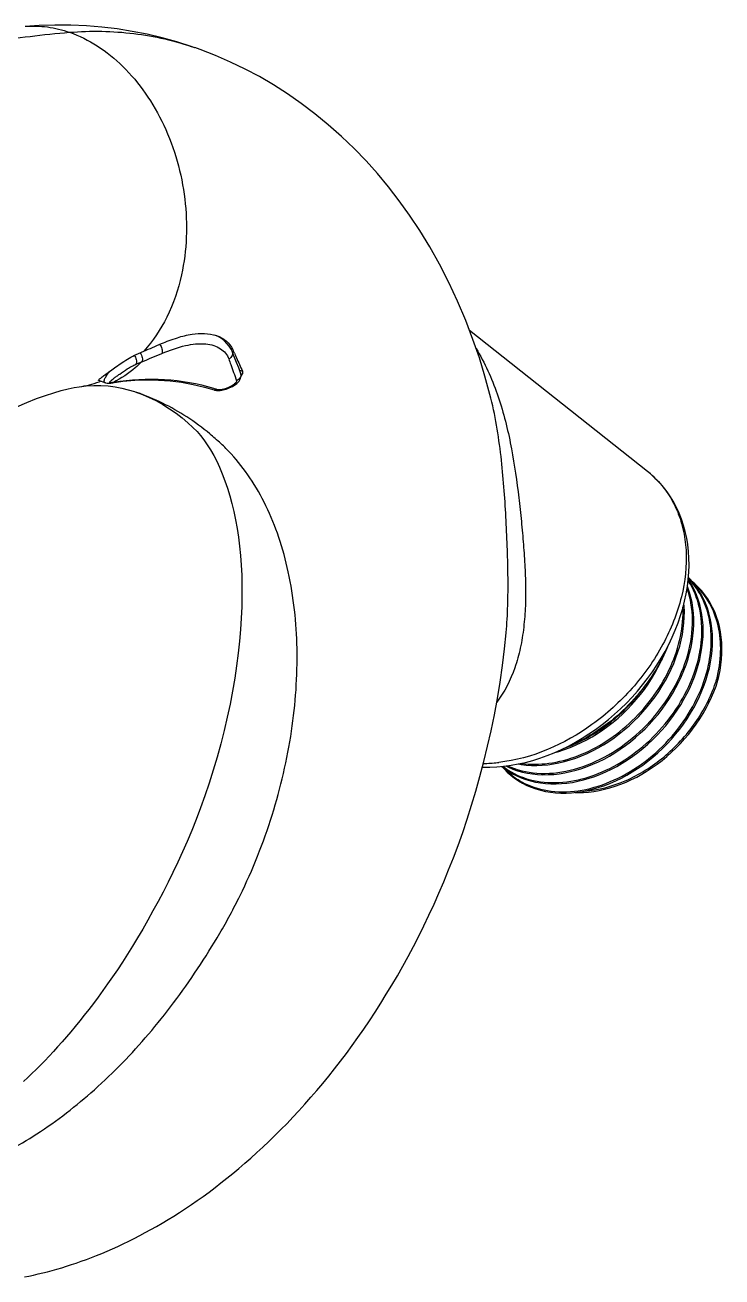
# Model space of a CAD drawing. Header units: millimetres. Extents: x 1241 to 1836, y -3 to 418.
# Drawn here: x 1666.29 to 1693.12, y 327.52 to 375.7 of the extents above; entities that cross this region are included whole.
import ezdxf

# ---------------------------------------------------------------- set-up
doc = ezdxf.new("R2010")
doc.units = ezdxf.units.MM
doc.header["$LTSCALE"] = 32.67
doc.layers.get('0').update_dxf_attribs({"linetype": 'CONTINUOUS'})
doc.layers.add('1', color=7, linetype='CONTINUOUS')
doc.layers.add('AXES', color=7, linetype='CONTINUOUS')

msp = doc.modelspace()

# ---------------------------------------------------------------- linework, layer by layer
at = {"color": 7, "linetype": 'Continuous'}
for p, q in [((1674.437, 362.71), (1674.359, 362.905)), ((1670.561, 362.645), (1670.792, 362.74)), ((1674.517, 362.504), (1674.437, 362.71)), ((1674.589, 362.316), (1674.517, 362.504)), ((1669.12, 362.026), (1669.387, 361.929)), ((1669.387, 361.929), (1669.386, 361.93)), ((1669.565, 361.917), (1669.588, 361.92)), ((1669.586, 361.92), (1669.614, 361.924)), ((1669.586, 361.92), (1669.588, 361.92)), ((1669.614, 361.924), (1669.627, 361.926)), ((1669.634, 361.934), (1669.629, 361.934)), ((1669.643, 361.929), (1669.649, 361.931)), ((1669.649, 361.931), (1669.65, 361.931)), ((1669.649, 361.931), (1669.65, 361.931)), ((1673.591, 361.698), (1673.558, 361.709)), ((1673.591, 361.699), (1673.558, 361.708)), ((1673.577, 361.655), (1673.613, 361.645)), ((1673.577, 361.655), (1673.577, 361.655))]:
    msp.add_line(p, q, dxfattribs=at)
for points in [[(1674.261, 363.145), (1674.221, 363.228), (1674.151, 363.342), (1674.066, 363.449), (1673.965, 363.546), (1673.85, 363.632), (1673.721, 363.706), (1673.579, 363.767)], [(1674.359, 362.905), (1674.321, 362.998), (1674.261, 363.144)], [(1669.385, 361.93), (1669.406, 361.923), (1669.448, 361.915), (1669.488, 361.912), (1669.527, 361.913), (1669.565, 361.917)], [(1669.627, 361.926), (1669.633, 361.927), (1669.638, 361.928), (1669.643, 361.929)], [(1669.649, 361.931), (1670.061, 361.988), (1670.518, 362.028), (1670.973, 362.045), (1671.426, 362.038), (1671.875, 362.006), (1672.32, 361.951), (1672.76, 361.871), (1673.195, 361.767), (1673.577, 361.655)], [(1673.755, 361.636), (1673.807, 361.64), (1673.861, 361.648), (1673.917, 361.659), (1673.974, 361.673), (1674.033, 361.691), (1674.092, 361.711), (1674.151, 361.734), (1674.211, 361.76), (1674.272, 361.791), (1674.331, 361.825), (1674.387, 361.862), (1674.441, 361.904)], [(1674.441, 361.904), (1674.49, 361.95), (1674.531, 361.998), (1674.563, 362.047), (1674.587, 362.097), (1674.603, 362.151), (1674.608, 362.206), (1674.604, 362.261), (1674.589, 362.316)], [(1673.613, 361.645), (1673.658, 361.638), (1673.705, 361.635), (1673.755, 361.636)]]:
    msp.add_lwpolyline(points, dxfattribs=at)
for centre, radius, start, end in [((1671.167, 363.174), 0.389, 35.5626, 37.3475), ((1670.116, 362.731), 0.459, 29.2273, 34.1595), ((1594.282, 547.983), 200.421, 292.4417, 292.67917), ((1669.625, 362.08), 0.151, 279.6704, 291.5798), ((1669.623, 362.083), 0.155, 291.5679, 296.3643), ((1669.799, 361.16), 0.791, 97.7067, 98.4524), ((1673.626, 361.805), 0.158, 252.224, 256.7747), ((1671.156, 353.718), 8.344, 72.2362, 73.0346)]:
    msp.add_arc(centre, radius, start, end, dxfattribs=at)
for points in [[(1671.484, 363.4), (1671.492, 363.389), (1671.499, 363.378), (1671.506, 363.366)], [(1669.557, 361.966), (1669.561, 361.971), (1669.565, 361.976), (1669.569, 361.981)], [(1669.588, 361.92), (1669.602, 361.923), (1669.616, 361.927), (1669.629, 361.934)], [(1669.682, 361.942), (1669.666, 361.94), (1669.65, 361.937), (1669.634, 361.934)]]:
    msp.add_open_spline(points, degree=3, dxfattribs=at)
for points, knots in [([(1671.506, 363.366), (1671.536, 363.314), (1671.568, 363.231), (1671.576, 363.125), (1671.568, 363.078), (1671.558, 363.059)], [0, 0, 0, 0, 0.562528, 0.808002, 1, 1, 1, 1]), ([(1671.558, 363.059), (1671.855, 363.183), (1672.402, 363.38), (1673.097, 363.465), (1673.552, 363.38), (1673.819, 363.258), (1674.021, 363.079), (1674.107, 362.927), (1674.136, 362.848)], [0, 0, 0, 0, 0.337683, 0.608426, 0.720607, 0.820381, 0.911876, 1, 1, 1, 1]), ([(1670.517, 362.956), (1670.548, 362.902), (1670.578, 362.816), (1670.584, 362.708), (1670.572, 362.662), (1670.561, 362.645)], [0, 0, 0, 0, 0.572756, 0.815644, 1, 1, 1, 1]), ([(1670.722, 363.088), (1670.762, 363.031), (1670.802, 362.936), (1670.815, 362.815), (1670.803, 362.76), (1670.791, 362.74)], [0, 0, 0, 0, 0.563209, 0.812596, 1, 1, 1, 1]), ([(1674.261, 363.144), (1674.272, 363.119), (1674.283, 363.061), (1674.258, 362.945), (1674.189, 362.875), (1674.136, 362.848)], [0, 0, 0, 0, 0.240746, 0.487847, 1, 1, 1, 1]), ([(1674.136, 362.848), (1674.162, 362.778), (1674.263, 362.5), (1674.358, 362.22), (1674.427, 362.011)], [0, 0, 0, 0, 0.254067, 1, 1, 1, 1]), ([(1669.386, 361.93), (1669.373, 361.935), (1669.348, 361.95), (1669.335, 361.993), (1669.342, 362.041), (1669.363, 362.095), (1669.396, 362.157), (1669.459, 362.254), (1669.516, 362.326), (1669.558, 362.375)], [0, 0, 0, 0, 0.078063, 0.15058, 0.238143, 0.347741, 0.479988, 0.633733, 1, 1, 1, 1]), ([(1669.569, 361.981), (1669.587, 362.001), (1669.634, 362.043), (1669.717, 362.109), (1669.82, 362.186), (1669.99, 362.308), (1670.181, 362.439), (1670.39, 362.564), (1670.503, 362.621), (1670.561, 362.645)], [0, 0, 0, 0, 0.067021, 0.156639, 0.264712, 0.389242, 0.682036, 0.843628, 1, 1, 1, 1]), ([(1670.791, 362.741), (1670.708, 362.66), (1670.372, 362.355), (1669.992, 362.099), (1669.692, 361.945)], [0, 0, 0, 0, 0.256426, 1, 1, 1, 1]), ([(1669.601, 361.93), (1669.59, 361.929), (1669.574, 361.928), (1669.549, 361.933), (1669.547, 361.952), (1669.553, 361.961), (1669.557, 361.966)], [0, 0, 0, 0, 0.407445, 0.623176, 0.776037, 1, 1, 1, 1]), ([(1669.629, 361.934), (1669.626, 361.933), (1669.617, 361.932), (1669.608, 361.93), (1669.601, 361.93)], [0, 0, 0, 0, 0.271724, 1, 1, 1, 1]), ([(1673.558, 361.708), (1672.943, 361.893), (1671.65, 362.122), (1670.341, 362.049), (1669.692, 361.945)], [0, 0, 0, 0, 0.494255, 1, 1, 1, 1]), ([(1674.427, 362.011), (1674.434, 361.992), (1674.414, 361.94), (1674.33, 361.856), (1674.206, 361.78), (1674.062, 361.719), (1673.939, 361.68), (1673.834, 361.659), (1673.754, 361.655), (1673.717, 361.659), (1673.702, 361.664)], [0, 0, 0, 0, 0.070748, 0.169932, 0.423392, 0.567894, 0.719785, 0.872932, 0.943349, 1, 1, 1, 1]), ([(1674.589, 362.316), (1674.6, 362.288), (1674.609, 362.224), (1674.572, 362.1), (1674.488, 362.032), (1674.427, 362.011)], [0, 0, 0, 0, 0.241146, 0.488959, 1, 1, 1, 1]), ([(1673.59, 361.651), (1673.599, 361.649), (1673.637, 361.644), (1673.676, 361.652), (1673.702, 361.664)], [0, 0, 0, 0, 0.243911, 1, 1, 1, 1])]:
    msp.add_open_spline(points, degree=3, knots=knots, dxfattribs=at)
at = {"layer": '1', "color": 7, "linetype": 'Continuous'}
for p, q in [((1666.289, 375.648), (1666.295, 375.649)), ((1672.828, 374.829), (1672.831, 374.827)), ((1690.263, 358.512), (1683.406, 363.94)), ((1670.573, 363.024), (1670.864, 363.148)), ((1674.287, 363.215), (1674.215, 363.239)), ((1674.287, 363.215), (1674.309, 363.166)), ((1674.552, 362.414), (1674.66, 362.378)), ((1668.375, 361.779), (1668.371, 361.778)), ((1670.592, 361.562), (1670.591, 361.562)), ((1684.815, 352.307), (1684.817, 352.324)), ((1692.97, 350.479), (1692.97, 350.48)), ((1685.278, 347.26), (1685.392, 347.24))]:
    msp.add_line(p, q, dxfattribs=at)
for points in [[(1672.831, 374.827), (1672.687, 374.877), (1672.131, 375.053), (1671.567, 375.208), (1670.996, 375.343), (1670.418, 375.456), (1669.835, 375.548), (1669.245, 375.619), (1668.65, 375.668), (1668.049, 375.695), (1667.442, 375.7), (1666.829, 375.682), (1666.295, 375.649)], [(1684.227, 361.334), (1684.189, 361.484), (1683.998, 362.187), (1683.783, 362.887), (1683.538, 363.597), (1683.256, 364.333), (1682.941, 365.077), (1682.605, 365.797), (1682.251, 366.49), (1681.876, 367.159), (1681.489, 367.791), (1681.098, 368.381), (1680.7, 368.936), (1680.287, 369.47), (1679.86, 369.983), (1679.42, 370.473), (1678.959, 370.949), (1678.473, 371.416), (1677.967, 371.865), (1677.451, 372.288), (1676.927, 372.683), (1676.394, 373.053), (1675.855, 373.397), (1675.313, 373.713), (1674.766, 374.004), (1674.204, 374.275), (1673.623, 374.527), (1673.027, 374.758), (1672.828, 374.829)], [(1665.973, 361.004), (1666.363, 361.173), (1666.731, 361.32), (1667.074, 361.444), (1667.393, 361.548), (1667.685, 361.632), (1667.949, 361.697), (1668.187, 361.746), (1668.375, 361.778)], [(1670.592, 361.562), (1670.746, 361.506), (1671.041, 361.383), (1671.324, 361.244), (1671.597, 361.092), (1671.857, 360.929), (1672.103, 360.757), (1672.337, 360.577), (1672.558, 360.391), (1672.753, 360.213), (1672.911, 360.052), (1673.042, 359.9), (1673.171, 359.735), (1673.303, 359.548), (1673.431, 359.347), (1673.554, 359.135), (1673.669, 358.912), (1673.78, 358.677), (1673.886, 358.428), (1673.988, 358.16), (1674.086, 357.877), (1674.176, 357.583), (1674.257, 357.283), (1674.331, 356.974), (1674.397, 356.655), (1674.456, 356.326), (1674.506, 355.989), (1674.549, 355.64), (1674.585, 355.279), (1674.612, 354.907), (1674.631, 354.524), (1674.64, 354.129), (1674.641, 353.724), (1674.633, 353.307), (1674.614, 352.877), (1674.586, 352.436), (1674.547, 351.984), (1674.497, 351.519), (1674.436, 351.043), (1674.363, 350.558), (1674.279, 350.065), (1674.183, 349.563), (1674.075, 349.057), (1673.955, 348.546), (1673.824, 348.031), (1673.683, 347.521), (1673.534, 347.017), (1673.376, 346.518), (1673.213, 346.036), (1673.048, 345.574), (1672.88, 345.128), (1672.709, 344.697), (1672.536, 344.282), (1672.359, 343.879), (1672.175, 343.48), (1671.986, 343.088), (1671.797, 342.706), (1671.606, 342.331), (1671.412, 341.963), (1671.216, 341.602), (1671.02, 341.25), (1670.822, 340.907), (1670.625, 340.573), (1670.428, 340.249), (1670.232, 339.936), (1670.037, 339.634), (1669.845, 339.343), (1669.656, 339.063), (1669.47, 338.795), (1669.285, 338.535), (1669.103, 338.285), (1668.924, 338.044), (1668.746, 337.811), (1668.57, 337.586), (1668.395, 337.368), (1668.223, 337.156), (1668.052, 336.951), (1667.882, 336.753), (1667.714, 336.56), (1667.546, 336.372), (1667.38, 336.19), (1667.214, 336.012), (1667.049, 335.839), (1666.885, 335.67), (1666.721, 335.505), (1666.557, 335.344), (1666.393, 335.187), (1666.23, 335.033)], [(1668.371, 361.778), (1668.645, 361.811), (1668.934, 361.828), (1669.214, 361.826), (1669.487, 361.808), (1669.754, 361.774), (1670.012, 361.726), (1670.263, 361.664), (1670.509, 361.59), (1670.591, 361.562)], [(1690.932, 351.593), (1691.074, 351.864), (1691.204, 352.137), (1691.324, 352.413), (1691.432, 352.69), (1691.528, 352.969), (1691.612, 353.249), (1691.684, 353.529), (1691.744, 353.809), (1691.791, 354.087), (1691.825, 354.364), (1691.847, 354.639), (1691.856, 354.91), (1691.853, 355.178), (1691.836, 355.442), (1691.808, 355.701), (1691.766, 355.955), (1691.712, 356.203), (1691.646, 356.444), (1691.569, 356.679), (1691.479, 356.907), (1691.378, 357.127), (1691.266, 357.339), (1691.142, 357.542), (1691.009, 357.737), (1690.864, 357.923), (1690.71, 358.099), (1690.545, 358.266), (1690.371, 358.423), (1690.262, 358.513)], [(1692.317, 351.508), (1692.354, 351.729), (1692.38, 351.949), (1692.396, 352.167), (1692.401, 352.382), (1692.395, 352.594), (1692.379, 352.803), (1692.352, 353.007), (1692.315, 353.207), (1692.267, 353.403), (1692.209, 353.592), (1692.141, 353.776), (1692.062, 353.954), (1691.974, 354.125), (1691.876, 354.288), (1691.825, 354.363)], [(1692.639, 350.96), (1692.684, 351.182), (1692.72, 351.403), (1692.745, 351.622), (1692.759, 351.84), (1692.763, 352.054), (1692.756, 352.266), (1692.738, 352.474), (1692.71, 352.678), (1692.672, 352.878), (1692.623, 353.072), (1692.563, 353.261), (1692.494, 353.444), (1692.414, 353.621), (1692.325, 353.791), (1692.226, 353.954), (1692.118, 354.109), (1692, 354.257), (1691.874, 354.396), (1691.831, 354.437)], [(1692.97, 350.48), (1693.006, 350.631), (1693.051, 350.853), (1693.085, 351.073), (1693.109, 351.293), (1693.122, 351.51), (1693.125, 351.725), (1693.117, 351.936), (1693.098, 352.144), (1693.068, 352.347), (1693.029, 352.546), (1692.978, 352.74), (1692.918, 352.929), (1692.847, 353.111), (1692.766, 353.287), (1692.676, 353.457), (1692.576, 353.619), (1692.466, 353.773), (1692.348, 353.92), (1692.22, 354.058), (1692.085, 354.188), (1691.992, 354.266)], [(1691.971, 353.471), (1691.928, 353.67), (1691.874, 353.863), (1691.809, 354.051), (1691.792, 354.094)], [(1684.803, 347.184), (1684.905, 347.134), (1685.077, 347.061), (1685.256, 346.999), (1685.441, 346.947), (1685.632, 346.906), (1685.827, 346.876), (1686.027, 346.856), (1686.23, 346.847), (1686.437, 346.849), (1686.647, 346.861), (1686.859, 346.885), (1687.074, 346.919), (1687.289, 346.964), (1687.506, 347.02), (1687.723, 347.086), (1687.939, 347.162), (1688.155, 347.248), (1688.37, 347.345), (1688.583, 347.451), (1688.794, 347.566), (1689.001, 347.691), (1689.206, 347.824), (1689.406, 347.967), (1689.603, 348.117), (1689.794, 348.275), (1689.981, 348.441), (1690.162, 348.613), (1690.336, 348.793), (1690.504, 348.979), (1690.665, 349.17), (1690.819, 349.367), (1690.965, 349.569), (1691.103, 349.776), (1691.233, 349.986), (1691.353, 350.2), (1691.465, 350.417), (1691.568, 350.636), (1691.661, 350.857), (1691.744, 351.08), (1691.817, 351.303), (1691.88, 351.527), (1691.933, 351.751), (1691.975, 351.974), (1692.007, 352.196), (1692.028, 352.416), (1692.038, 352.634), (1692.037, 352.848), (1692.026, 353.06), (1692.004, 353.268), (1691.971, 353.471)], [(1685.392, 347.24), (1685.59, 347.216), (1685.793, 347.203), (1685.998, 347.201), (1686.207, 347.209), (1686.419, 347.229), (1686.633, 347.259), (1686.848, 347.3), (1687.064, 347.352), (1687.281, 347.414), (1687.498, 347.487), (1687.714, 347.569), (1687.929, 347.662), (1688.143, 347.765), (1688.354, 347.877), (1688.563, 347.998), (1688.769, 348.128), (1688.971, 348.267), (1689.169, 348.415), (1689.362, 348.57), (1689.551, 348.733), (1689.734, 348.903), (1689.911, 349.08), (1690.081, 349.264), (1690.245, 349.453), (1690.401, 349.648), (1690.55, 349.848), (1690.691, 350.053), (1690.824, 350.262), (1690.948, 350.475), (1691.063, 350.691), (1691.169, 350.909), (1691.266, 351.13), (1691.352, 351.352), (1691.429, 351.575), (1691.496, 351.799), (1691.553, 352.023), (1691.599, 352.246), (1691.634, 352.468), (1691.659, 352.689), (1691.673, 352.908), (1691.676, 353.124), (1691.669, 353.337), (1691.66, 353.437)], [(1666.266, 327.516), (1666.442, 327.552), (1666.618, 327.59), (1666.795, 327.631), (1666.974, 327.674), (1667.153, 327.719), (1667.334, 327.768), (1667.516, 327.819), (1667.701, 327.873), (1667.886, 327.93), (1668.074, 327.99), (1668.264, 328.053), (1668.456, 328.12), (1668.65, 328.191), (1668.846, 328.264), (1669.045, 328.342), (1669.246, 328.424), (1669.449, 328.509), (1669.654, 328.598), (1669.861, 328.692), (1670.069, 328.789), (1670.28, 328.891), (1670.492, 328.997), (1670.706, 329.107), (1670.921, 329.221), (1671.138, 329.34), (1671.357, 329.463), (1671.576, 329.591), (1671.798, 329.724), (1672.02, 329.861), (1672.243, 330.003), (1672.468, 330.149), (1672.694, 330.301), (1672.92, 330.457), (1673.148, 330.619), (1673.376, 330.785), (1673.605, 330.957), (1673.834, 331.133), (1674.064, 331.315), (1674.295, 331.502), (1674.526, 331.694), (1674.757, 331.892), (1674.988, 332.094), (1675.22, 332.303), (1675.451, 332.516), (1675.683, 332.735), (1675.914, 332.96), (1676.145, 333.19), (1676.377, 333.426), (1676.607, 333.668), (1676.838, 333.916), (1677.068, 334.17), (1677.298, 334.43), (1677.527, 334.696), (1677.756, 334.968), (1677.984, 335.247), (1678.211, 335.532), (1678.437, 335.823), (1678.662, 336.121), (1678.886, 336.426), (1679.108, 336.737), (1679.33, 337.055), (1679.55, 337.38), (1679.769, 337.712), (1679.986, 338.051), (1680.201, 338.397), (1680.414, 338.751), (1680.625, 339.112), (1680.834, 339.48), (1681.041, 339.856), (1681.246, 340.241), (1681.447, 340.632), (1681.646, 341.031), (1681.843, 341.441), (1682.037, 341.86), (1682.228, 342.287), (1682.416, 342.727), (1682.601, 343.18), (1682.784, 343.646), (1682.964, 344.128), (1683.141, 344.626), (1683.315, 345.14), (1683.484, 345.669), (1683.648, 346.215), (1683.806, 346.776), (1683.958, 347.351), (1684.101, 347.939), (1684.236, 348.541), (1684.361, 349.154), (1684.476, 349.775), (1684.58, 350.407), (1684.672, 351.044), (1684.751, 351.686), (1684.815, 352.307)], [(1686.531, 346.495), (1686.736, 346.493), (1686.944, 346.502), (1687.154, 346.522), (1687.367, 346.553), (1687.581, 346.594), (1687.796, 346.646), (1688.011, 346.708), (1688.227, 346.781), (1688.442, 346.863), (1688.656, 346.955), (1688.868, 347.057), (1689.078, 347.169), (1689.286, 347.289), (1689.491, 347.419), (1689.691, 347.557), (1689.888, 347.703), (1690.081, 347.857), (1690.268, 348.019), (1690.45, 348.188), (1690.626, 348.364), (1690.796, 348.546), (1690.959, 348.734), (1691.115, 348.927), (1691.264, 349.126), (1691.405, 349.329), (1691.537, 349.537), (1691.662, 349.748), (1691.777, 349.962), (1691.883, 350.179), (1691.98, 350.398), (1692.067, 350.619), (1692.145, 350.841), (1692.213, 351.063), (1692.27, 351.286), (1692.317, 351.508)], [(1687.479, 348.094), (1687.743, 348.249), (1688.003, 348.415), (1688.258, 348.59), (1688.508, 348.775), (1688.752, 348.97), (1688.99, 349.173), (1689.222, 349.385), (1689.446, 349.604), (1689.663, 349.832), (1689.871, 350.066), (1690.071, 350.307), (1690.263, 350.554), (1690.445, 350.806), (1690.617, 351.064), (1690.78, 351.327), (1690.932, 351.593)], [(1687.49, 347.981), (1687.704, 348.08), (1687.916, 348.189), (1688.126, 348.307), (1688.333, 348.434), (1688.537, 348.57), (1688.736, 348.715), (1688.931, 348.867), (1689.122, 349.027), (1689.307, 349.195), (1689.486, 349.37), (1689.659, 349.551), (1689.825, 349.739), (1689.984, 349.932), (1690.136, 350.13), (1690.28, 350.333), (1690.415, 350.541), (1690.543, 350.752), (1690.661, 350.967), (1690.77, 351.185), (1690.87, 351.405), (1690.9, 351.478)], [(1684.673, 347.148), (1684.733, 347.077), (1684.858, 346.948), (1684.992, 346.827), (1685.134, 346.715), (1685.284, 346.613), (1685.441, 346.52), (1685.605, 346.437), (1685.776, 346.363), (1685.953, 346.3), (1686.136, 346.247), (1686.324, 346.204), (1686.518, 346.172), (1686.715, 346.151), (1686.917, 346.14), (1687.122, 346.14), (1687.331, 346.15), (1687.542, 346.172), (1687.754, 346.204), (1687.969, 346.246), (1688.184, 346.299), (1688.399, 346.362), (1688.615, 346.436), (1688.83, 346.52), (1689.044, 346.613), (1689.256, 346.716), (1689.466, 346.829), (1689.673, 346.951), (1689.877, 347.081), (1690.078, 347.22), (1690.274, 347.368), (1690.466, 347.523), (1690.653, 347.685), (1690.834, 347.855), (1691.01, 348.032), (1691.179, 348.215), (1691.341, 348.404), (1691.496, 348.598), (1691.644, 348.797), (1691.784, 349.001), (1691.915, 349.209), (1692.038, 349.42), (1692.153, 349.635), (1692.258, 349.852), (1692.353, 350.072), (1692.44, 350.293), (1692.516, 350.515), (1692.582, 350.737), (1692.639, 350.96)], [(1687.473, 346.165), (1687.59, 346.161), (1687.788, 346.166), (1687.988, 346.18), (1688.191, 346.205), (1688.396, 346.24), (1688.602, 346.285), (1688.809, 346.339), (1689.017, 346.404), (1689.224, 346.478), (1689.431, 346.562), (1689.637, 346.656), (1689.841, 346.758), (1690.043, 346.869), (1690.242, 346.99), (1690.438, 347.118), (1690.631, 347.255), (1690.82, 347.399), (1691.004, 347.552), (1691.184, 347.711), (1691.358, 347.877), (1691.526, 348.05), (1691.688, 348.228), (1691.844, 348.413), (1691.993, 348.602), (1692.135, 348.797), (1692.269, 348.996), (1692.395, 349.199), (1692.513, 349.405), (1692.622, 349.614), (1692.722, 349.826), (1692.814, 350.04), (1692.895, 350.256), (1692.97, 350.479)], [(1685.558, 347.322), (1685.836, 347.397), (1686.114, 347.484), (1686.391, 347.583), (1686.667, 347.693), (1686.94, 347.816), (1687.211, 347.949), (1687.479, 348.094)], [(1686.691, 347.704), (1686.84, 347.744), (1687.057, 347.813), (1687.274, 347.892), (1687.49, 347.981)], [(1683.903, 347.142), (1683.92, 347.141), (1684.186, 347.139), (1684.456, 347.15), (1684.729, 347.174), (1685.004, 347.211), (1685.281, 347.26), (1685.558, 347.322)], [(1684.648, 347.167), (1684.755, 347.082), (1684.904, 346.978), (1685.06, 346.884), (1685.223, 346.8), (1685.394, 346.725), (1685.57, 346.661), (1685.752, 346.607), (1685.94, 346.563), (1686.133, 346.529), (1686.33, 346.507), (1686.531, 346.495)]]:
    msp.add_lwpolyline(points, dxfattribs=at)
for centre, radius, start, end in [((1525.817, 703.841), 370.284, 293.06135, 293.17515), ((1649.819, 351.907), 26.955, 24.4697, 24.6912), ((1667.797, 365.67), 3.935, 278.4569, 290.0375), ((1667.783, 365.71), 3.977, 290.0276, 290.876), ((1687.961, 355.604), 3.709, 48.4574, 51.635), ((1687.967, 355.612), 3.699, 47.3281, 48.4559), ((1688.29, 352.805), 3.697, 10.038, 10.2731), ((1687.335, 352.474), 5.021, 349.0354, 349.8072), ((1687.509, 352.159), 5.213, 346.3114, 347.8073), ((1687.685, 352.137), 5.483, 341.3054, 342.5878), ((1687.745, 352.119), 5.421, 342.5898, 342.7722), ((1685.218, 353.127), 5.567, 290.2455, 293.3854), ((1685.143, 353.304), 5.759, 293.3759, 294.8222), ((1683.876, 353.087), 5.807, 270.6213, 275.9945), ((1683.854, 353.314), 6.035, 275.9758, 276.4227), ((1686.701, 348.903), 2.661, 220.6226, 223.5245)]:
    msp.add_arc(centre, radius, start, end, dxfattribs=at)
for points, knots in [([(1643.574, 371.263), (1644.07, 371.241), (1645.072, 371.251), (1647.094, 371.417), (1649.641, 371.817), (1652.697, 372.449), (1655.763, 373.151), (1658.83, 373.861), (1661.894, 374.523), (1664.946, 375.079), (1666.988, 375.337), (1668.004, 375.419)], [0, 0, 0, 0, 0.059974, 0.120935, 0.245067, 0.37112, 0.498077, 0.625141, 0.751605, 0.876796, 1, 1, 1, 1]), ([(1666.294, 375.65), (1666.579, 375.672), (1667.161, 375.654), (1667.727, 375.515), (1668.004, 375.419)], [0, 0, 0, 0, 0.493022, 1, 1, 1, 1]), ([(1668.004, 375.419), (1668.826, 375.485), (1670.467, 375.461), (1672.069, 375.093), (1672.828, 374.829)], [0, 0, 0, 0, 0.50653, 1, 1, 1, 1]), ([(1668.004, 375.419), (1668.377, 375.289), (1669.116, 374.92), (1670.104, 374.116), (1670.968, 373.078), (1671.918, 371.415), (1672.591, 369.034), (1672.521, 367.033), (1672.312, 366.082)], [0, 0, 0, 0, 0.106833, 0.2208, 0.342149, 0.470016, 0.736525, 1, 1, 1, 1]), ([(1672.312, 366.082), (1672.189, 365.522), (1671.835, 364.469), (1671.219, 363.537), (1670.864, 363.148)], [0, 0, 0, 0, 0.520646, 1, 1, 1, 1]), ([(1671.54, 363.437), (1671.741, 363.523), (1672.128, 363.671), (1672.83, 363.844), (1673.361, 363.846), (1673.657, 363.747)], [0, 0, 0, 0, 0.301882, 0.569009, 1, 1, 1, 1]), ([(1673.657, 363.747), (1673.796, 363.701), (1674.052, 363.567), (1674.23, 363.337), (1674.287, 363.215)], [0, 0, 0, 0, 0.520004, 1, 1, 1, 1]), ([(1669.119, 362.026), (1669.117, 362.033), (1669.132, 362.054), (1669.161, 362.081), (1669.206, 362.118), (1669.263, 362.16), (1669.33, 362.21), (1669.437, 362.288), (1669.592, 362.4), (1669.801, 362.551), (1670.038, 362.718), (1670.295, 362.885), (1670.479, 362.984), (1670.573, 363.024)], [0, 0, 0, 0, 0.013151, 0.036897, 0.069787, 0.110353, 0.157654, 0.211112, 0.335331, 0.481551, 0.647827, 0.827214, 1, 1, 1, 1]), ([(1674.352, 363.072), (1674.379, 363.014), (1674.483, 362.783), (1674.584, 362.551), (1674.66, 362.378)], [0, 0, 0, 0, 0.252004, 1, 1, 1, 1]), ([(1683.658, 363.25), (1683.991, 362.7), (1684.524, 361.511), (1685.006, 359.64), (1685.238, 358.064), (1685.379, 356.828), (1685.465, 355.93), (1685.529, 355.052), (1685.566, 354.191), (1685.564, 353.348), (1685.502, 352.524), (1685.375, 351.725), (1685.105, 350.729), (1684.754, 350.034), (1684.451, 349.638)], [0, 0, 0, 0, 0.136646, 0.274629, 0.409767, 0.475246, 0.539124, 0.601494, 0.662475, 0.722203, 0.780762, 0.838025, 0.893856, 1, 1, 1, 1]), ([(1674.66, 362.378), (1674.664, 362.367), (1674.675, 362.315), (1674.65, 362.262), (1674.628, 362.228)], [0, 0, 0, 0, 0.219328, 1, 1, 1, 1]), ([(1669.129, 362.017), (1669.128, 362.018), (1669.124, 362.019), (1669.12, 362.023), (1669.119, 362.026)], [0, 0, 0, 0, 0.312051, 1, 1, 1, 1]), ([(1669.152, 362.014), (1669.149, 362.014), (1669.142, 362.014), (1669.134, 362.015), (1669.129, 362.017)], [0, 0, 0, 0, 0.309165, 1, 1, 1, 1]), ([(1657.807, 331.315), (1658.492, 331.099), (1659.955, 330.844), (1662.233, 331.028), (1664.55, 331.756), (1666.842, 332.997), (1669.053, 334.714), (1670.756, 336.476), (1672.032, 338.071), (1672.949, 339.369), (1673.658, 340.51), (1674.195, 341.457), (1674.701, 342.439), (1675.265, 343.711), (1676.008, 345.804), (1676.628, 348.471), (1676.854, 351.632), (1676.589, 354.146), (1676.092, 355.968), (1675.6, 357.186), (1674.986, 358.269), (1674.374, 359.058), (1673.829, 359.598), (1673.271, 360.087), (1672.535, 360.63), (1671.592, 361.167), (1670.929, 361.445), (1670.592, 361.562)], [0, 0, 0, 0, 0.049082, 0.100248, 0.154942, 0.214, 0.277657, 0.345644, 0.381084, 0.417332, 0.454265, 0.472951, 0.491793, 0.529808, 0.568009, 0.643639, 0.716273, 0.783853, 0.815359, 0.845218, 0.873472, 0.900265, 0.913203, 0.925941, 0.950975, 0.975594, 1, 1, 1, 1]), ([(1684.817, 352.323), (1684.848, 352.667), (1684.885, 353.365), (1684.892, 354.427), (1684.864, 355.517), (1684.817, 356.637), (1684.746, 357.785), (1684.605, 359.361), (1684.421, 360.551), (1684.227, 361.333)], [0, 0, 0, 0, 0.114208, 0.231434, 0.351812, 0.475564, 0.602674, 0.732976, 1, 1, 1, 1]), ([(1690.474, 358.331), (1690.662, 358.158), (1691.006, 357.768), (1691.394, 357.081), (1691.649, 356.309), (1691.809, 355.166), (1691.633, 353.616), (1690.902, 351.797), (1689.919, 350.403), (1688.943, 349.416), (1687.401, 348.166), (1685.813, 347.462), (1684.529, 347.317)], [0, 0, 0, 0, 0.051182, 0.103202, 0.156945, 0.213068, 0.333327, 0.464155, 0.601923, 0.671839, 0.741378, 1, 1, 1, 1]), ([(1692.277, 351.585), (1692.364, 352.069), (1692.387, 352.809), (1692.145, 353.725), (1691.941, 354.132), (1691.82, 354.317)], [0, 0, 0, 0, 0.521612, 0.765295, 1, 1, 1, 1]), ([(1692.605, 351.058), (1692.673, 351.374), (1692.748, 352.001), (1692.657, 352.919), (1692.357, 353.743), (1692.022, 354.207), (1691.829, 354.406)], [0, 0, 0, 0, 0.271423, 0.526495, 0.767509, 1, 1, 1, 1]), ([(1692.922, 350.513), (1693.01, 350.86), (1693.115, 351.551), (1693.027, 352.565), (1692.686, 353.468), (1692.296, 353.962), (1692.072, 354.167)], [0, 0, 0, 0, 0.273291, 0.528626, 0.768585, 1, 1, 1, 1]), ([(1691.928, 353.464), (1691.919, 353.512), (1691.881, 353.7), (1691.828, 353.885), (1691.78, 354.02)], [0, 0, 0, 0, 0.25357, 1, 1, 1, 1]), ([(1684.863, 347.192), (1685.216, 347.026), (1686.033, 346.832), (1687.33, 346.966), (1688.641, 347.483), (1689.856, 348.336), (1690.877, 349.453), (1691.615, 350.744), (1692.006, 352.103), (1692.006, 353.023), (1691.93, 353.449)], [0, 0, 0, 0, 0.105557, 0.221636, 0.348533, 0.483199, 0.620664, 0.755408, 0.882709, 1, 1, 1, 1]), ([(1685.392, 347.284), (1685.743, 347.235), (1686.493, 347.244), (1687.612, 347.544), (1688.705, 348.109), (1689.703, 348.903), (1690.546, 349.877), (1691.181, 350.974), (1691.566, 352.126), (1691.64, 352.915), (1691.624, 353.294)], [0, 0, 0, 0, 0.110362, 0.229997, 0.357633, 0.49041, 0.624601, 0.756314, 0.88217, 1, 1, 1, 1]), ([(1684.687, 347.17), (1684.956, 346.957), (1685.608, 346.623), (1686.734, 346.485), (1687.939, 346.69), (1689.139, 347.215), (1690.25, 348.022), (1691.483, 349.365), (1692.095, 350.644), (1692.265, 351.519)], [0, 0, 0, 0, 0.102006, 0.211506, 0.331216, 0.460629, 0.59681, 0.735429, 1, 1, 1, 1]), ([(1684.771, 347.07), (1684.89, 346.945), (1685.156, 346.715), (1685.78, 346.359), (1686.718, 346.135), (1687.935, 346.237), (1689.172, 346.682), (1690.34, 347.434), (1691.669, 348.746), (1692.357, 350.032), (1692.574, 350.925)], [0, 0, 0, 0, 0.050637, 0.101993, 0.209472, 0.32695, 0.4549, 0.590865, 0.730571, 1, 1, 1, 1]), ([(1687.56, 348.077), (1688.082, 348.318), (1689.072, 348.965), (1689.864, 349.839), (1690.201, 350.325)], [0, 0, 0, 0, 0.493214, 1, 1, 1, 1]), ([(1687.833, 346.218), (1688.369, 346.254), (1689.475, 346.551), (1690.943, 347.477), (1692.145, 348.78), (1692.694, 349.835), (1692.879, 350.38)], [0, 0, 0, 0, 0.234617, 0.488745, 0.748902, 1, 1, 1, 1]), ([(1692.97, 350.48), (1692.972, 350.487), (1692.952, 350.505), (1692.934, 350.51), (1692.922, 350.513)], [0, 0, 0, 0, 0.361826, 1, 1, 1, 1])]:
    msp.add_open_spline(points, degree=3, knots=knots, dxfattribs=at)
msp.add_open_spline([(1674.628, 362.228), (1674.622, 362.218), (1674.615, 362.209), (1674.608, 362.2)], degree=3, dxfattribs=at)
at = {"layer": 'AXES', "color": 7, "linetype": 'Continuous'}
for centre, radius, start, end in [((1684.901, 354.371), 6.661, 335.3496, 337.669), ((1684.621, 353.985), 6.587, 291.1575, 295.9585)]:
    msp.add_arc(centre, radius, start, end, dxfattribs=at)
msp.add_open_spline([(1690.955, 351.593), (1690.607, 350.834), (1689.629, 349.438), (1688.255, 348.428), (1687.505, 348.063)], degree=3, knots=[0, 0, 0, 0, 0.500008, 1, 1, 1, 1], dxfattribs=at)

doc.saveas('drawing.dxf')
